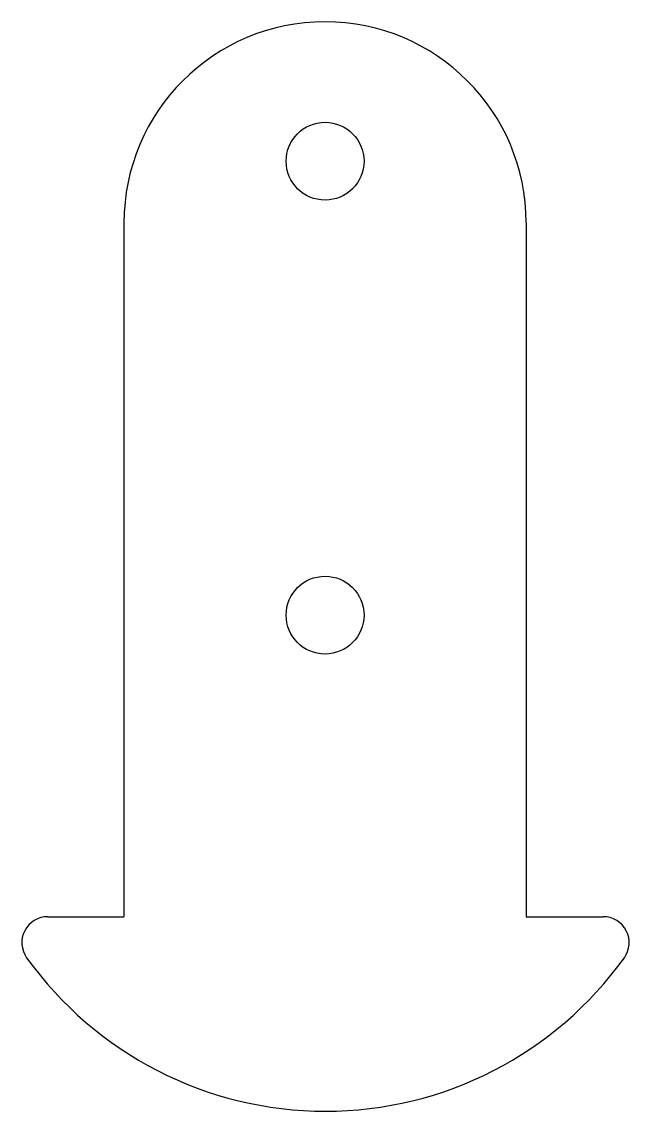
# Model space of a CAD drawing. Header units: millimetres. Extents: x -11.7 to 11.7, y -25.5 to 16.5.
import ezdxf

# ---------------------------------------------------------------- set-up
doc = ezdxf.new("R2010")
doc.units = ezdxf.units.MM

msp = doc.modelspace()

# ---------------------------------------------------------------- linework, layer by layer
at = {"color": 7, "linetype": 'Continuous', "lineweight": 25}
for p, q in [((-7.766, 8.75), (-7.766, -18)), ((7.734, 8.75), (7.734, -18)), ((-10.704, -18), (-7.766, -18)), ((7.734, -18), (10.704, -18))]:
    msp.add_line(p, q, dxfattribs=at)
for centre in [(-0.016, 11.125), (-0.016, -6.375)]:
    msp.add_circle(centre, 1.5, dxfattribs=at)
for centre, radius, start, end in [((-0.016, 8.75), 7.75, 0, 180), ((-10.704, -19), 1, 90, 215.611), ((10.704, -19), 1, 324.389, 90), ((0, -11.333), 14.167, 215.611, 324.389)]:
    msp.add_arc(centre, radius, start, end, dxfattribs=at)

doc.saveas('drawing.dxf')
